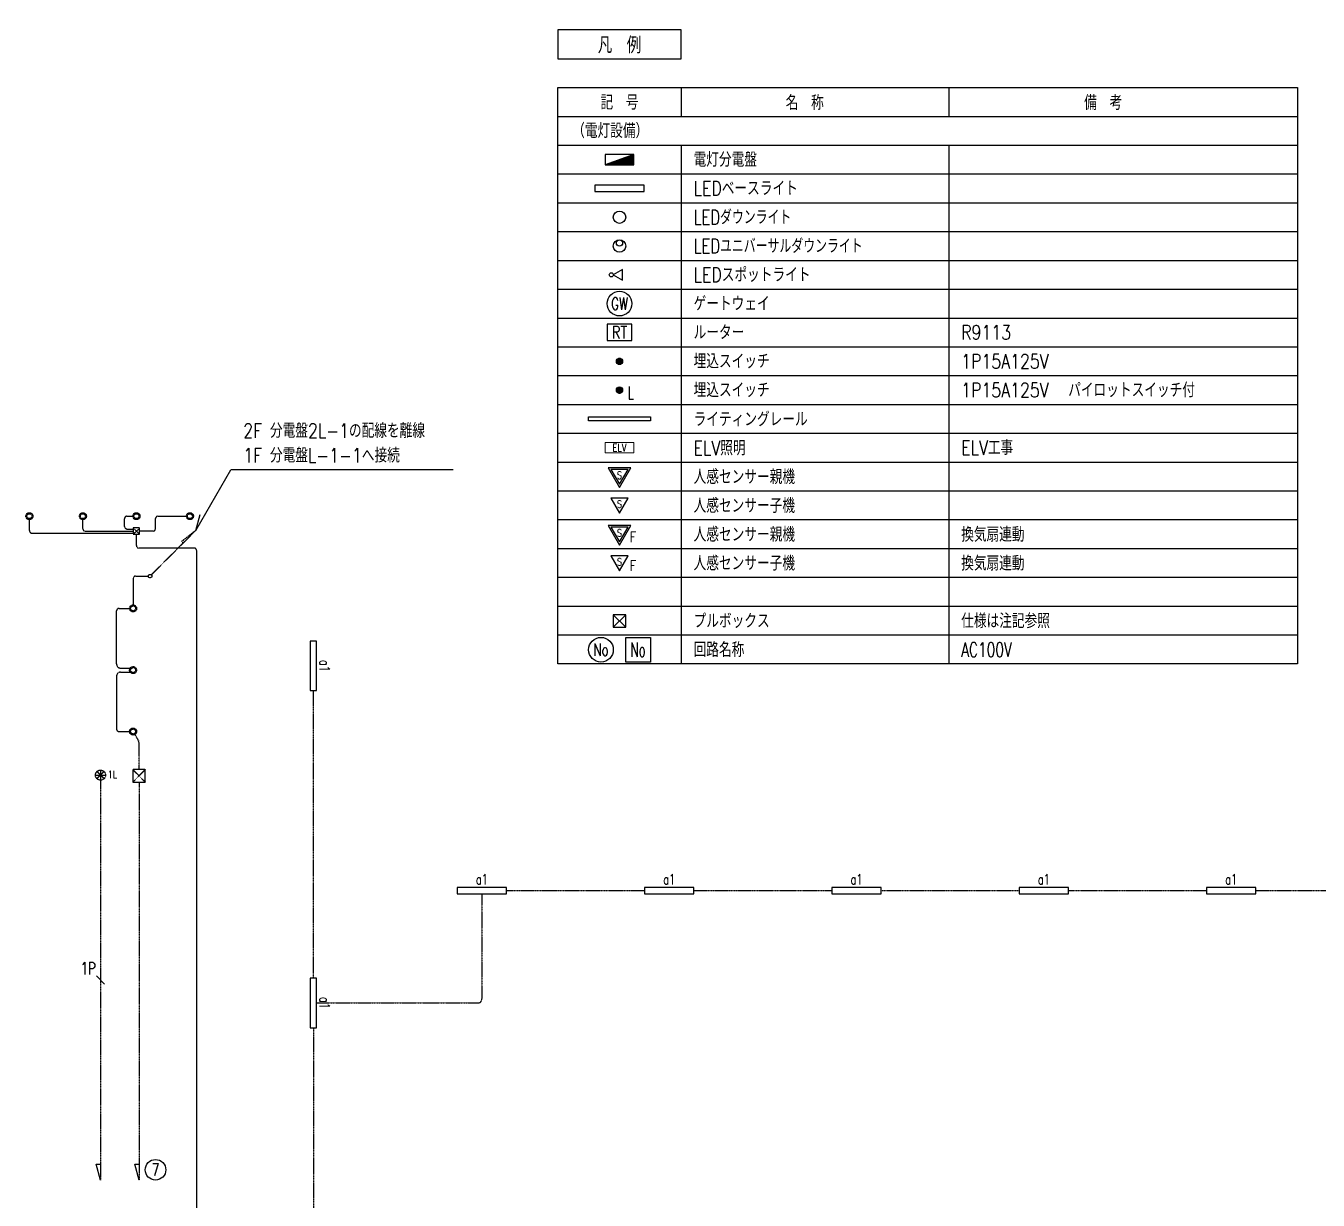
# Model space of a CAD drawing. Header units: millimetres. Extents: x 3999 to 176614, y 1464 to 57550.
# Drawn here: x 17394 to 48787, y 29014 to 57550 of the extents above; entities that cross this region are included whole.
import ezdxf
from ezdxf.enums import TextEntityAlignment as Align

# ---------------------------------------------------------------- set-up
doc = ezdxf.new("R2010")
doc.units = ezdxf.units.MM
doc.header["$LTSCALE"] = 0.2
doc.set_wipeout_variables(frame=1)
for name, pattern in [('CENTER', [50.8, 31.75, -6.35, 6.35, -6.35]), ('HIDDEN', [9.525, 6.35, -3.175]), ('HIDDEN2', [4.7625, 3.175, -1.5875])]:
    doc.linetypes.add(name, pattern=pattern)
for name, color, linetype in [('1_シンボル', 2, 'Continuous'), ('1_乗数', 3, 'Continuous'), ('1_回路番号', 4, 'Continuous'), ('1_文字', 3, 'Continuous'), ('1_枠', 7, 'Continuous'), ('1_配線_1', 1, 'Continuous'), ('1_配線_4', 1, 'CENTER')]:
    doc.layers.add(name, color=color, linetype=linetype)
doc.layers.add('kakure', color=170, linetype='Continuous', plot=False)
doc.styles.add('L', font='simplex.shx', dxfattribs={"width": 0.8, "bigfont": 'extfont2.shx'})
doc.styles.add('S', font='simplex.shx', dxfattribs={"width": 0.7, "height": 300, "bigfont": 'extfont2.shx'})
doc.styles.get("Standard").update_dxf_attribs({"font": 'simplex.shx', "width": 0.8, "bigfont": 'extfont2.shx'})
doc.styles.add('ＭＳ 明朝', font='simplex.shx', dxfattribs={"bigfont": 'bigfont.shx'})

# ---------------------------------------------------------------- blocks, each defined once
blk = doc.blocks.new('L-電灯分電盤')
at = {"linetype": 'ByBlock'}
h = blk.add_hatch(dxfattribs=at)
h.set_pattern_fill('LINE', color=0, style=0)
h.set_pattern_definition([(0, (-9550, -23375), (0, 3.175), [])])
h.paths.add_polyline_path([(350, 250), (-350, 0), (350, 0)])
at = {"color": 0, "linetype": 'ByBlock'}
for p, q in [((350, 250), (-350, 0)), ((350, 250), (-350, 250)), ((-350, 250), (-350, 0)), ((-350, 0), (350, 0)), ((350, 0), (350, 250))]:
    blk.add_line(p, q, dxfattribs=at)
blk = doc.blocks.new('L-DL')
at = {"color": 0, "linetype": 'ByBlock'}
blk.add_circle((0, 0), 150, dxfattribs=at)
blk = doc.blocks.new('L-熱ｾﾝｻｰ親')
at = {"color": 0, "linetype": 'ByBlock'}
for points in [[(-277, 480), (0, 0), (277, 480)], [(-208, 440), (0, 80), (208, 440)]]:
    blk.add_lwpolyline(points, close=True, dxfattribs=at)
at = {"color": 0, "linetype": 'ByBlock', "width": 0.8}
blk.add_text('S', height=180, dxfattribs=at).set_placement((0, 209), align=Align.CENTER)
blk = doc.blocks.new('L-熱ｾﾝｻｰ子')
at = {"color": 0, "linetype": 'ByBlock'}
blk.add_lwpolyline([(-208, 360), (0, 0), (208, 360)], close=True, dxfattribs=at)
at = {"color": 0, "linetype": 'ByBlock', "width": 0.8}
blk.add_text('S', height=180, dxfattribs=at).set_placement((0, 129), align=Align.CENTER)
blk = doc.blocks.new('L-ｽﾎﾟｯﾄﾗｲﾄ')
at = {"color": 0, "linetype": 'ByBlock'}
blk.add_lwpolyline([(100, 0), (325, -130), (325, 130)], close=True, dxfattribs=at)
blk.add_circle((50, 0), 50, dxfattribs=at)
blk = doc.blocks.new('L-SW')
at = {"linetype": 'ByBlock'}
h = blk.add_hatch(dxfattribs=at)
h.set_pattern_fill('LINE', color=0, style=0)
h.set_pattern_definition([(0, (-30500, -9025), (0, 3.175), [])])
edge = h.paths.add_edge_path()
edge.add_arc((0, 75), 75, 0, 360)
at = {"color": 0, "linetype": 'ByBlock'}
blk.add_circle((0, 75), 75, dxfattribs=at)
blk = doc.blocks.new('L-40WX1B')
at = {"color": 0, "linetype": 'ByBlock'}
blk.add_lwpolyline([(-600, -75), (600, -75), (600, 75), (-600, 75)], close=True, dxfattribs=at)
blk = doc.blocks.new('C-ﾌﾟﾙﾎﾞｯｸｽ')
at = {"color": 0, "linetype": 'ByBlock'}
for p, q in [((-150, 150), (150, -150)), ((150, 150), (-150, -150))]:
    blk.add_line(p, q, dxfattribs=at)
blk.add_lwpolyline([(-150, -150), (150, -150), (150, 150), (-150, 150)], close=True, dxfattribs=at)
blk = doc.blocks.new('L-UDL')
at = {"color": 0, "linetype": 'ByBlock'}
for centre, radius in [((0, 0), 150), ((0, 75), 75)]:
    blk.add_circle(centre, radius, dxfattribs=at)
blk = doc.blocks.new('ルーター')
at = {"color": 0, "linetype": 'ByBlock', "lineweight": -2}
blk.add_lwpolyline([(-300, -200), (300, -200), (300, 200), (-300, 200)], close=True, dxfattribs=at)
at = {"color": 0, "linetype": 'ByBlock', "lineweight": 0, "width": 0.8}
blk.add_text('RT', height=300, dxfattribs=at).set_placement((0, 0), align=Align.MIDDLE)
blk = doc.blocks.new('a1')
at = {"layer": '1_シンボル', "linetype": 'Continuous', "lineweight": -3}
blk.add_blockref('L-40WX1B', (0, 0), dxfattribs=at)
at = {"layer": 'kakure', "width": 0.7}
blk.add_text('a1', height=250, dxfattribs=at).set_placement((0, 275), align=Align.MIDDLE)
blk = doc.blocks.new('ゲートウェイ')
at = {"color": 0, "lineweight": -3}
blk.add_circle((0, 0), 300, dxfattribs=at)
at = {"color": 0, "lineweight": -3, "width": 0.7}
blk.add_text('GW', height=300, dxfattribs=at).set_placement((0, 0), align=Align.MIDDLE)
blk = doc.blocks.new('盤記号1')
at = {"layer": '1_シンボル', "color": 0, "linetype": 'ByBlock', "lineweight": -2}
blk.add_lwpolyline([(-350, 0), (350, 0), (350, 250), (-350, 250)], close=True, dxfattribs=at)
at = {"layer": '1_シンボル', "color": 0, "linetype": 'ByBlock', "lineweight": 0, "style": 'ＭＳ 明朝', "width": 0.8}
blk.add_text('ELV', height=180, dxfattribs=at).set_placement((0, 125), align=Align.MIDDLE)

msp = doc.modelspace()

# ---------------------------------------------------------------- linework, layer by layer
at = {"layer": '1_シンボル', "color": 7, "linetype": 'HIDDEN2', "lineweight": -3}
for p, q in [((19085, 39342), (19329, 39342)), ((19121, 39429), (19294, 39256)), ((19294, 39429), (19121, 39256)), ((19207, 39465), (19207, 39220))]:
    msp.add_line(p, q, dxfattribs=at)
msp.add_lwpolyline([(20004, 45198), (20154, 45198), (20154, 45348), (20004, 45348)], close=True, dxfattribs=at)
for points in [[(20004, 45348), (20154, 45198)], [(20154, 45348), (20004, 45198)]]:
    msp.add_lwpolyline(points, dxfattribs=at)
for centre, radius in [((17479, 45635), 85), ((17479, 45635), 85), ((17479, 45635), 60), ((17479, 45635), 60), ((18779, 45635), 85), ((18779, 45635), 85), ((18779, 45635), 60), ((18779, 45635), 60), ((20079, 45635), 85), ((20079, 45635), 85), ((20079, 45635), 60), ((20079, 45635), 60), ((21379, 45635), 85), ((21379, 45635), 85), ((21379, 45635), 60), ((21379, 45635), 60), ((19999, 43394), 85), ((19999, 43394), 85), ((19999, 43394), 60), ((19999, 43394), 60), ((19999, 41894), 85), ((19999, 41894), 85), ((19999, 41894), 60), ((19999, 41894), 60), ((19999, 40402), 85), ((19999, 40402), 85), ((19999, 40402), 60), ((19999, 40402), 60), ((19207, 39342), 122)]:
    msp.add_circle(centre, radius, dxfattribs=at)
at = {"layer": '1_乗数', "linetype": 'Continuous', "lineweight": -3}
msp.add_line((19307, 34261), (19107, 34461), dxfattribs=at)
at = {"layer": '1_回路番号'}
msp.add_circle((20544, 29752), 250, dxfattribs=at)
at = {"layer": '1_文字'}
for p, q in [((21525, 45290), (22375, 46762)), ((27775, 46762), (22375, 46762)), ((21525, 45290), (21628, 45676))]:
    msp.add_line(p, q, dxfattribs=at)
at = {"layer": '1_配線_1', "color": 7, "linetype": 'HIDDEN2', "lineweight": -3}
for p, q in [((20443, 44208), (21525, 45290)), ((21480, 44861), (20139, 44861)), ((21540, 44801), (21540, 27990))]:
    msp.add_line(p, q, dxfattribs=at)
for points in [[(17479, 45283), (17479, 45550)], [(18779, 45333), (18779, 45550)], [(19793, 45383), (19791, 45574)], [(19851, 45635), (19994, 45635)], [(20544, 45333), (20544, 45575)], [(20604, 45635), (21294, 45635)], [(17539, 45223), (20004, 45223)], [(18839, 45273), (20004, 45273)], [(19853, 45323), (20004, 45323)], [(20484, 45273), (20154, 45273)], [(21525, 45290), (21178, 45018), (21215, 44980)], [(20079, 44921), (20079, 45198)], [(19999, 44118), (19999, 43479)], [(20059, 44178), (20370, 44178)], [(19597, 42044), (19597, 43334)], [(19657, 43394), (19914, 43394)], [(19697, 41944), (19930, 41944)], [(19697, 41844), (19930, 41844)], [(19597, 41744), (19597, 40462)], [(19657, 40402), (19914, 40402)]]:
    msp.add_lwpolyline(points, dxfattribs=at)
for points in [[(19851, 45635, 0.416385), (19791, 45574)], [(20604, 45635, 0.414214), (20544, 45575)], [(17479, 45283, 0.414214), (17539, 45223)], [(18779, 45333, 0.414214), (18839, 45273)], [(19793, 45383, 0.412046), (19853, 45323)], [(20484, 45273, 0.414214), (20544, 45333)], [(20079, 44921, 0.414214), (20139, 44861)], [(20059, 44178, 0.414214), (19999, 44118)], [(19657, 43394, 0.414214), (19597, 43334)], [(19597, 42044, 0.414214), (19697, 41944)], [(19697, 41844, 0.414214), (19597, 41744)], [(19597, 40462, 0.414214), (19657, 40402)]]:
    msp.add_lwpolyline(points, format="xyb", dxfattribs=at)
at = {"layer": '1_配線_1'}
for points in [[(19207, 29502), (19104, 29888), (19207, 29888)], [(20144, 29502), (20041, 29888), (20144, 29888)]]:
    msp.add_lwpolyline(points, dxfattribs=at)
at = {"layer": '1_配線_1', "color": 7, "linetype": 'HIDDEN2', "lineweight": -3}
msp.add_circle((20413, 44178), 42.9, dxfattribs=at)
msp.add_arc((21480, 44801), 60, 0, 90, dxfattribs=at)
at = {"layer": '1_配線_4'}
for p, q in [((24379, 34405), (24379, 41395)), ((20042, 40328), (20131, 40174)), ((20144, 39475), (20144, 40124)), ((19207, 39220), (19207, 29502)), ((20144, 39175), (20144, 29502)), ((28474, 36460), (28474, 33905)), ((29074, 36535), (32424, 36535)), ((33624, 36535), (36974, 36535)), ((38174, 36535), (41524, 36535)), ((42724, 36535), (46074, 36535)), ((47274, 36535), (50624, 36535)), ((24454, 33805), (28374, 33805)), ((24379, 33205), (24379, 26215))]:
    msp.add_line(p, q, dxfattribs=at)
for centre, start, end in [((20044, 40124), 0, 30), ((28374, 33905), 270, 0)]:
    msp.add_arc(centre, 100, start, end, dxfattribs=at)

# ---------------------------------------------------------------- block references
at = {"layer": '1_シンボル', "rotation": 270}
for p in [(24379, 41995), (24379, 33805)]:
    msp.add_blockref('a1', p, dxfattribs=at)
at = {"layer": '1_シンボル', "color": 7, "linetype": 'HIDDEN2', "lineweight": -3}
msp.add_blockref('C-ﾌﾟﾙﾎﾞｯｸｽ', (20144, 39325), dxfattribs=at)
at = {"layer": '1_シンボル'}
for p in [(28474, 36535), (33024, 36535), (37574, 36535), (42124, 36535), (46674, 36535)]:
    msp.add_blockref('a1', p, dxfattribs=at)

# ---------------------------------------------------------------- texts
at = {"layer": '1_乗数', "linetype": 'Continuous', "lineweight": 0, "width": 0.7}
msp.add_text('1P', height=300, dxfattribs=at).set_placement((18724, 34494))
at = {"layer": '1_回路番号', "linetype": 'Continuous', "lineweight": 0, "width": 0.7}
msp.add_text('7', height=300, dxfattribs=at).set_placement((20544, 29752), align=Align.MIDDLE)
at = {"layer": '1_文字', "lineweight": -3, "width": 0.8}
for s, p in [('2F 分電盤2L-1の配線を離線', (22675, 47537)), ('1F 分電盤L-1-1へ接続', (22675, 46937))]:
    msp.add_text(s, height=350, dxfattribs=at).set_placement(p)
at = {"layer": '1_文字', "linetype": 'Continuous', "lineweight": -3, "width": 0.8}
msp.add_text('1L', height=172.9, dxfattribs=at).set_placement((19387, 39220), align=Align.BOTTOM_LEFT)

# ---------------------------------------------------------------- wipeouts: each hides what was drawn before it
msp.add_wipeout([(48387, 41950), (30215, 41950), (30215, 57550), (66386, 57550), (66386, 46850), (48387, 46850)])

# ---------------------------------------------------------------- next in the draw order: linework, layer by layer
at = {"layer": '1_シンボル', "color": 7, "linetype": 'Continuous', "lineweight": -3, "transparency": 33554687, "flags": 128}
msp.add_lwpolyline([(31065, 47953), (31065, 48047), (32565, 48047), (32565, 47953)], close=True, dxfattribs=at)
at = {"layer": '1_回路番号'}
msp.add_lwpolyline([(32565, 42089), (31965, 42089), (31965, 42689), (32565, 42689)], close=True, dxfattribs=at)
at = {"layer": '1_回路番号', "lineweight": -3}
msp.add_circle((31365, 42389), 300, dxfattribs=at)
at = {"layer": '1_枠', "color": 3, "lineweight": -3}
for p, q in [((33315, 56050), (33315, 55350)), ((39815, 56050), (39815, 55350)), ((33315, 54650), (33315, 42050)), ((39815, 54650), (39815, 42050))]:
    msp.add_line(p, q, dxfattribs=at)
at = {"layer": '1_枠', "lineweight": -3}
for p, q in [((30315, 55350), (48287, 55350)), ((30315, 54650), (48287, 54650)), ((30315, 53950), (48287, 53950)), ((30315, 53250), (48287, 53250)), ((30315, 52550), (48287, 52550)), ((30315, 51850), (48287, 51850)), ((30315, 51150), (48287, 51150)), ((30315, 50450), (48287, 50450)), ((30315, 49750), (48287, 49750)), ((30315, 49050), (48287, 49050)), ((30315, 48350), (48287, 48350)), ((30315, 47650), (48287, 47650)), ((30315, 46950), (48287, 46950)), ((30315, 46250), (48287, 46250)), ((30315, 45550), (48287, 45550)), ((30315, 44850), (48287, 44850)), ((30315, 44150), (48287, 44150)), ((30315, 43450), (48287, 43450)), ((30315, 42750), (48287, 42750))]:
    msp.add_line(p, q, dxfattribs=at)
at = {"layer": '1_枠', "color": 2, "lineweight": -3}
for points in [[(30315, 56750), (33315, 56750), (33315, 57450), (30315, 57450)], [(30315, 44850), (30315, 56050), (48287, 56050), (48287, 42050), (30315, 42050)]]:
    msp.add_lwpolyline(points, close=True, dxfattribs=at)

# ---------------------------------------------------------------- next in the draw order: block references
at = {"layer": '1_シンボル', "linetype": 'Continuous', "lineweight": -3}
for name, p in [('L-電灯分電盤', (31815, 54175)), ('L-40WX1B', (31815, 53600)), ('C-ﾌﾟﾙﾎﾞｯｸｽ', (31815, 43089))]:
    msp.add_blockref(name, p, dxfattribs=at)
at = {"layer": '1_シンボル', "linetype": 'Continuous', "lineweight": -3, "transparency": 33554687}
msp.add_blockref('L-DL', (31815, 52900), dxfattribs=at)
at = {"layer": '1_シンボル'}
for name, p in [('L-UDL', (31815, 52200)), ('ゲートウェイ', (31815, 50800)), ('ルーター', (31815, 50100))]:
    msp.add_blockref(name, p, dxfattribs=at)
at = {"layer": '1_シンボル', "lineweight": -3}
for name, p in [('L-ｽﾎﾟｯﾄﾗｲﾄ', (31565, 51500)), ('L-SW', (31815, 49325)), ('L-SW', (31815, 48625)), ('L-熱ｾﾝｻｰ親', (31815, 46329)), ('L-熱ｾﾝｻｰ親', (31815, 44929))]:
    msp.add_blockref(name, p, dxfattribs=at)
at = {"layer": '1_シンボル', "color": 7, "linetype": 'HIDDEN', "lineweight": 0, "zscale": 0.01776621527802636}
msp.add_blockref('盤記号1', (31815, 47175), dxfattribs=at)
at = {"layer": '1_シンボル', "linetype": 'ByBlock', "lineweight": -3}
for p in [(31815, 45709), (31815, 44309)]:
    msp.add_blockref('L-熱ｾﾝｻｰ子', p, dxfattribs=at)

# ---------------------------------------------------------------- next in the draw order: texts
at = {"layer": '1_回路番号', "lineweight": -3, "width": 0.7}
msp.add_text('No', height=300, dxfattribs=at).set_placement((31365, 42389), align=Align.MIDDLE)
at = {"layer": '1_回路番号', "width": 0.6}
msp.add_text('No', height=350, dxfattribs=at).set_placement((32265, 42389), align=Align.MIDDLE)
at = {"layer": '1_文字', "lineweight": -3, "style": 'L', "width": 0.8}
msp.add_text('凡\u3000例', height=400, dxfattribs=at).set_placement((31815, 57100), align=Align.MIDDLE)
at = {"layer": '1_文字', "lineweight": -3, "width": 0.8}
for s, p in [('記\u3000号', (31815, 55700)), ('名\u3000称', (36315, 55700)), ('備\u3000考', (43565, 55700))]:
    msp.add_text(s, height=350, dxfattribs=at).set_placement(p, align=Align.MIDDLE)
at = {"layer": '1_文字', "lineweight": -3}
for s, width, p in [('（電灯設備）', 0.8, (30665, 54825)), ('電灯分電盤', 0.8, (33615, 54125)), ('LEDダウンライト', 0.75, (33615, 52725)), ('LEDユニバーサルダウンライト', 0.75, (33615, 52025)), ('LEDスポットライト', 0.8, (33615, 51325)), ('ゲートウェイ', 0.8, (33615, 50625)), ('ルーター', 0.8, (33615, 49925)), ('R9113', 0.8, (40115, 49925)), ('埋込スイッチ', 0.8, (33615, 49225)), ('1P15A125V', 0.8, (40115, 49225)), ('埋込スイッチ', 0.8, (33615, 48525)), ('1P15A125V', 0.8, (40115, 48525)), ('パイロットスイッチ付', 0.8, (42715, 48525)), ('ライティングレール', 0.8, (33615, 47814)), ('ELV照明', 0.8, (33615, 47114)), ('ELV工事', 0.8, (40115, 47125)), ('人感センサー親機', 0.8, (33615, 46414)), ('人感センサー子機', 0.8, (33615, 45714)), ('人感センサー親機', 0.8, (33615, 45014)), ('換気扇連動', 0.8, (40115, 45014)), ('人感センサー子機', 0.8, (33615, 44314)), ('換気扇連動', 0.8, (40115, 44314)), ('プルボックス', 0.8, (33615, 42914)), ('仕様は注記参照', 0.8, (40115, 42914)), ('回路名称', 0.8, (33615, 42214)), ('AC100V', 0.7, (40115, 42214))]:
    msp.add_text(s, height=350, dxfattribs=dict(at, width=width)).set_placement(p)
at = {"layer": '1_文字', "linetype": 'Continuous', "width": 0.8}
msp.add_text('LEDベースライト', height=350, dxfattribs=at).set_placement((33615, 53600), align=Align.MIDDLE_LEFT)
at = {"layer": '1_文字', "color": 3, "lineweight": -3, "style": 'S', "width": 0.7}
msp.add_text('L', height=300, dxfattribs=at).set_placement((32015, 48482))
at = {"layer": '1_文字', "lineweight": -3, "width": 0.8}
for p in [(32065, 44929), (32065, 44229)]:
    msp.add_text('F', height=250, dxfattribs=at).set_placement(p, align=Align.BOTTOM_LEFT)

doc.saveas('drawing.dxf')
